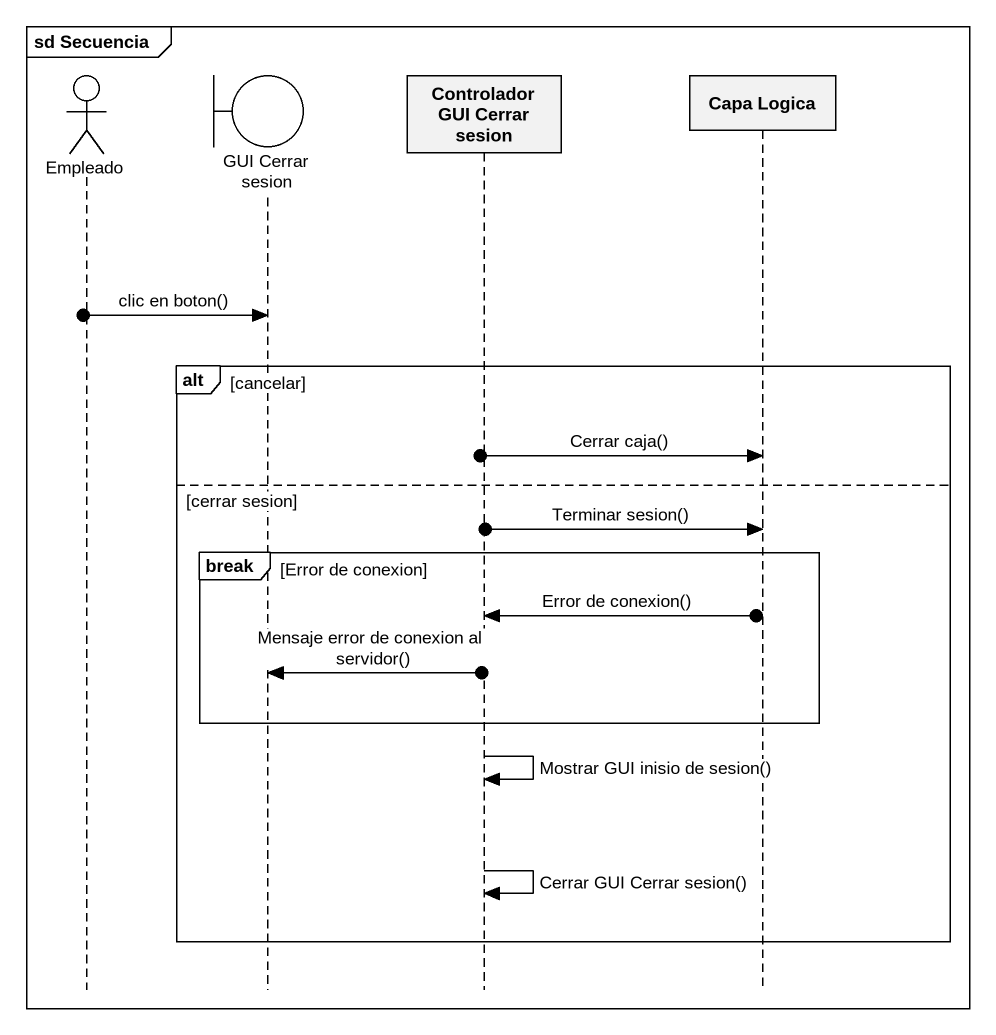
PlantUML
@startuml
mainframe sd Secuencia
hide footbox
actor Empleado
boundary "GUI Cerrar sesion" as GUI_Cerrar_sesion
participant "Controlador GUI Cerrar sesion" as Controlador_GUI_Cerrar
participant "Capa Logica" as Capa_Logica

[o-> GUI_Cerrar_sesion : clic en boton()
alt cancelar
  [o-> Capa_Logica : Cerrar caja()
else cerrar sesion
  [o-> Capa_Logica : Terminar sesion()
  break Error de conexion
    Controlador_GUI_Cerrar <-o] : Error de conexion()
    GUI_Cerrar_sesion <-o] : Mensaje error de conexion al servidor()
  end
  Controlador_GUI_Cerrar -> Controlador_GUI_Cerrar : Mostrar GUI inisio de sesion()
  Controlador_GUI_Cerrar -> Controlador_GUI_Cerrar : Cerrar GUI Cerrar sesion()
end
@enduml
